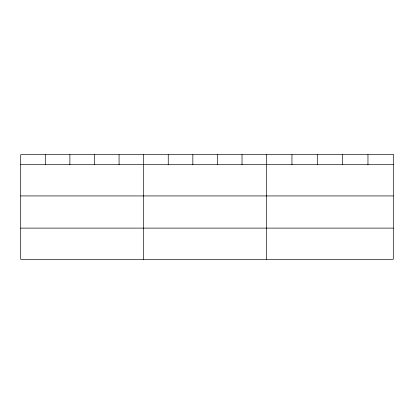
<?xml version="1.0" encoding="UTF-8"?>
<svg xmlns="http://www.w3.org/2000/svg" width="414" height="414" viewBox="0 0 414 414"><rect width="100%" height="100%" fill="white"/><g stroke="black" fill="none" stroke-linecap="round" stroke-linejoin="round"><path stroke-width="0.62" d="M20.7 164.694L393.3 164.694M20.7 195.931L393.3 195.931M20.7 228.114L393.3 228.114M367.963 154.65L367.963 164.694M342.626 154.65L342.626 164.694M317.29 154.65L317.29 164.694M291.953 154.65L291.953 164.694M266.616 154.65L266.616 259.35M242.024 154.65L242.024 164.694M217.433 154.65L217.433 164.694M192.841 154.65L192.841 164.694M168.25 154.65L168.25 164.694M143.658 154.65L143.658 259.35M119.066 154.65L119.066 164.694M94.475 154.65L94.475 164.694M69.883 154.65L69.883 164.694M45.292 154.65L45.292 164.694M393.3 154.65L20.7 154.65L20.7 259.35L393.3 259.35L393.3 154.65"/></g></svg>
